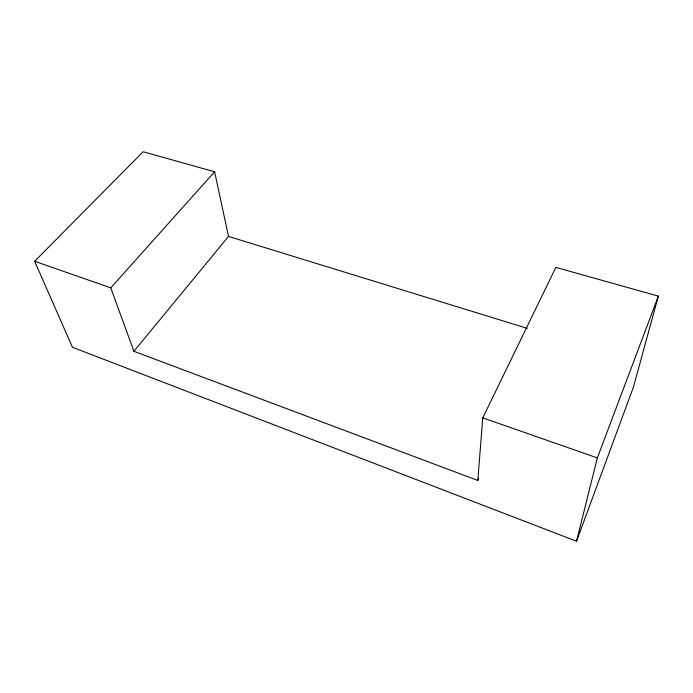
<?xml version="1.0" encoding="UTF-8"?>
<svg xmlns="http://www.w3.org/2000/svg" width="693" height="693" viewBox="0 0 693 693"><rect width="100%" height="100%" fill="white"/><g stroke="black" fill="none" stroke-linecap="round" stroke-linejoin="round"><path stroke-width="1.04" d="M477.806 480.457L482.778 417.862L555.847 267.403L658.35 296.128L633.471 386.954L576.533 541.25L72.453 347.28L34.65 261.261L143.148 151.75L214.613 171.777L228.517 236.426L133.905 351.299L477.806 480.457L478.716 478.499M576.533 541.25L597.349 457.9L658.35 296.128M133.905 351.299L110.776 287.864L214.613 171.777M228.517 236.426L527.321 328.361M34.65 261.261L110.776 287.864M482.778 417.862L597.349 457.9"/></g></svg>
